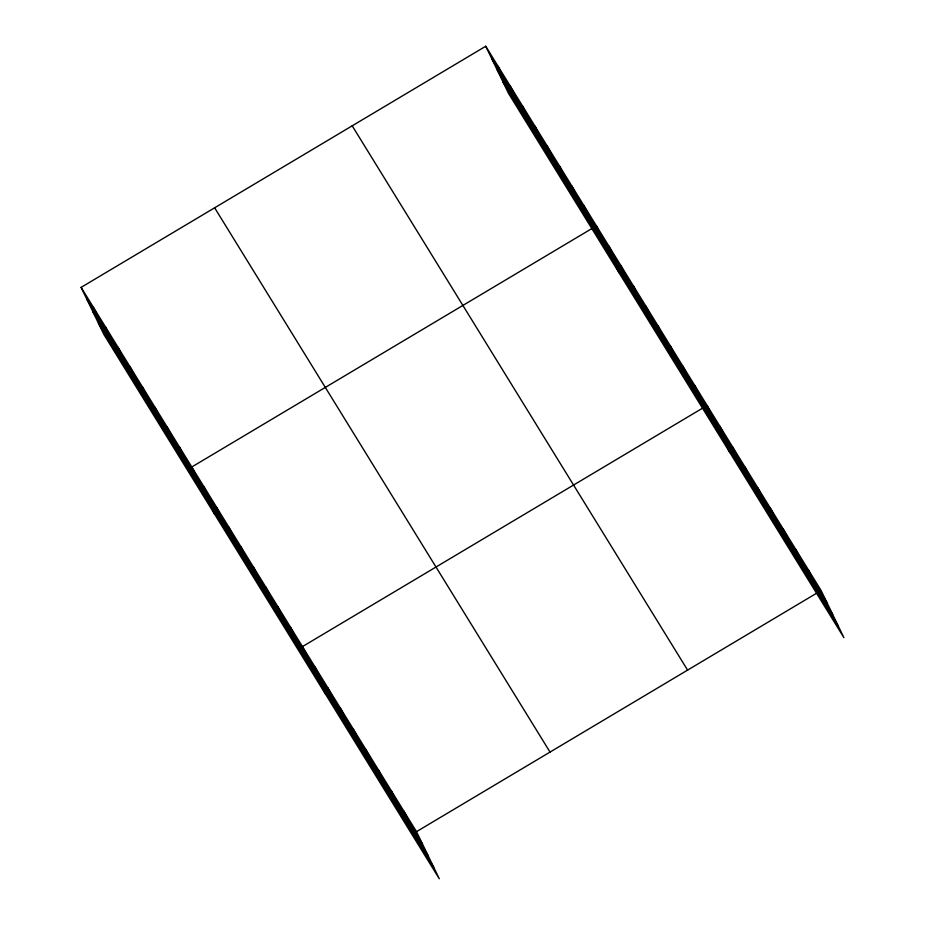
<?xml version="1.0" encoding="UTF-8"?>
<svg xmlns="http://www.w3.org/2000/svg" width="925" height="925" viewBox="0 0 925 925"><rect width="100%" height="100%" fill="white"/><g stroke="black" fill="none" stroke-linecap="round" stroke-linejoin="round"><path stroke-width="1.39" d="M81.111 287.374L416.504 831.656L439.271 878.75L103.877 334.468L81.111 287.374L485.729 46.25L821.122 590.532L843.889 637.626L508.496 93.344L485.729 46.25M703.382 407.682L302.463 646.598L325.23 693.692M416.504 831.656L817.423 592.74M491.718 58.645L827.112 602.927M497.257 70.092L832.65 614.373M502.957 81.897L838.362 626.179M352.205 125.823L687.599 670.105M214.635 207.801L550.028 752.083M87.1 299.758L422.494 844.039M92.639 311.216L428.032 855.498M98.339 323.01L433.733 867.292M808.45 569.973L814.451 582.368M795.789 549.404L801.778 561.799M783.117 528.846L789.106 541.241M770.444 508.288L776.433 520.683M757.772 487.729L763.761 500.113M745.099 467.16L751.088 479.555M732.438 446.602L738.428 458.997M719.766 426.043L725.755 438.427M707.093 405.474L729.86 452.579M694.791 385.517L700.78 397.912M682.5 365.56L688.489 377.955M670.197 345.603L676.187 357.998M657.895 325.646L663.896 338.041M645.604 305.689L651.593 318.084M633.301 285.733L639.291 298.127M621.01 265.776L627 278.171M608.708 245.819L614.697 258.214M619.183 272.956L596.417 225.862L191.787 466.986L214.554 514.08M584.114 205.905L590.104 218.3M571.812 185.948L577.801 198.343M559.521 165.991L565.51 178.386M547.218 146.034L553.208 158.429M534.928 126.078L540.917 138.472M522.625 106.121L528.614 118.516M510.322 86.164L516.312 98.559M498.032 66.207L504.021 78.602M403.832 811.086L409.821 823.481M391.159 790.528L397.149 802.923M378.487 769.97L384.476 782.365M365.814 749.4L371.815 761.795M353.153 728.842L359.143 741.237M340.481 708.284L346.47 720.679M327.808 687.714L333.798 700.109M315.136 667.156L321.125 679.551M290.173 626.641L296.162 639.036M277.87 606.684L283.859 619.079M265.579 586.727L271.568 599.122M253.277 566.771L259.266 579.166M240.974 546.814L246.963 559.209M228.683 526.857L234.673 539.252M216.381 506.9L222.37 519.295M204.09 486.943L210.079 499.327M179.485 447.029L185.474 459.413M167.194 427.072L173.183 439.456M154.891 407.116L160.881 419.499M142.6 387.159L148.59 399.542M130.298 367.202L136.287 379.585M117.995 347.245L123.985 359.628M105.704 327.288L111.694 339.672M93.402 307.331L99.391 319.715"/></g></svg>
